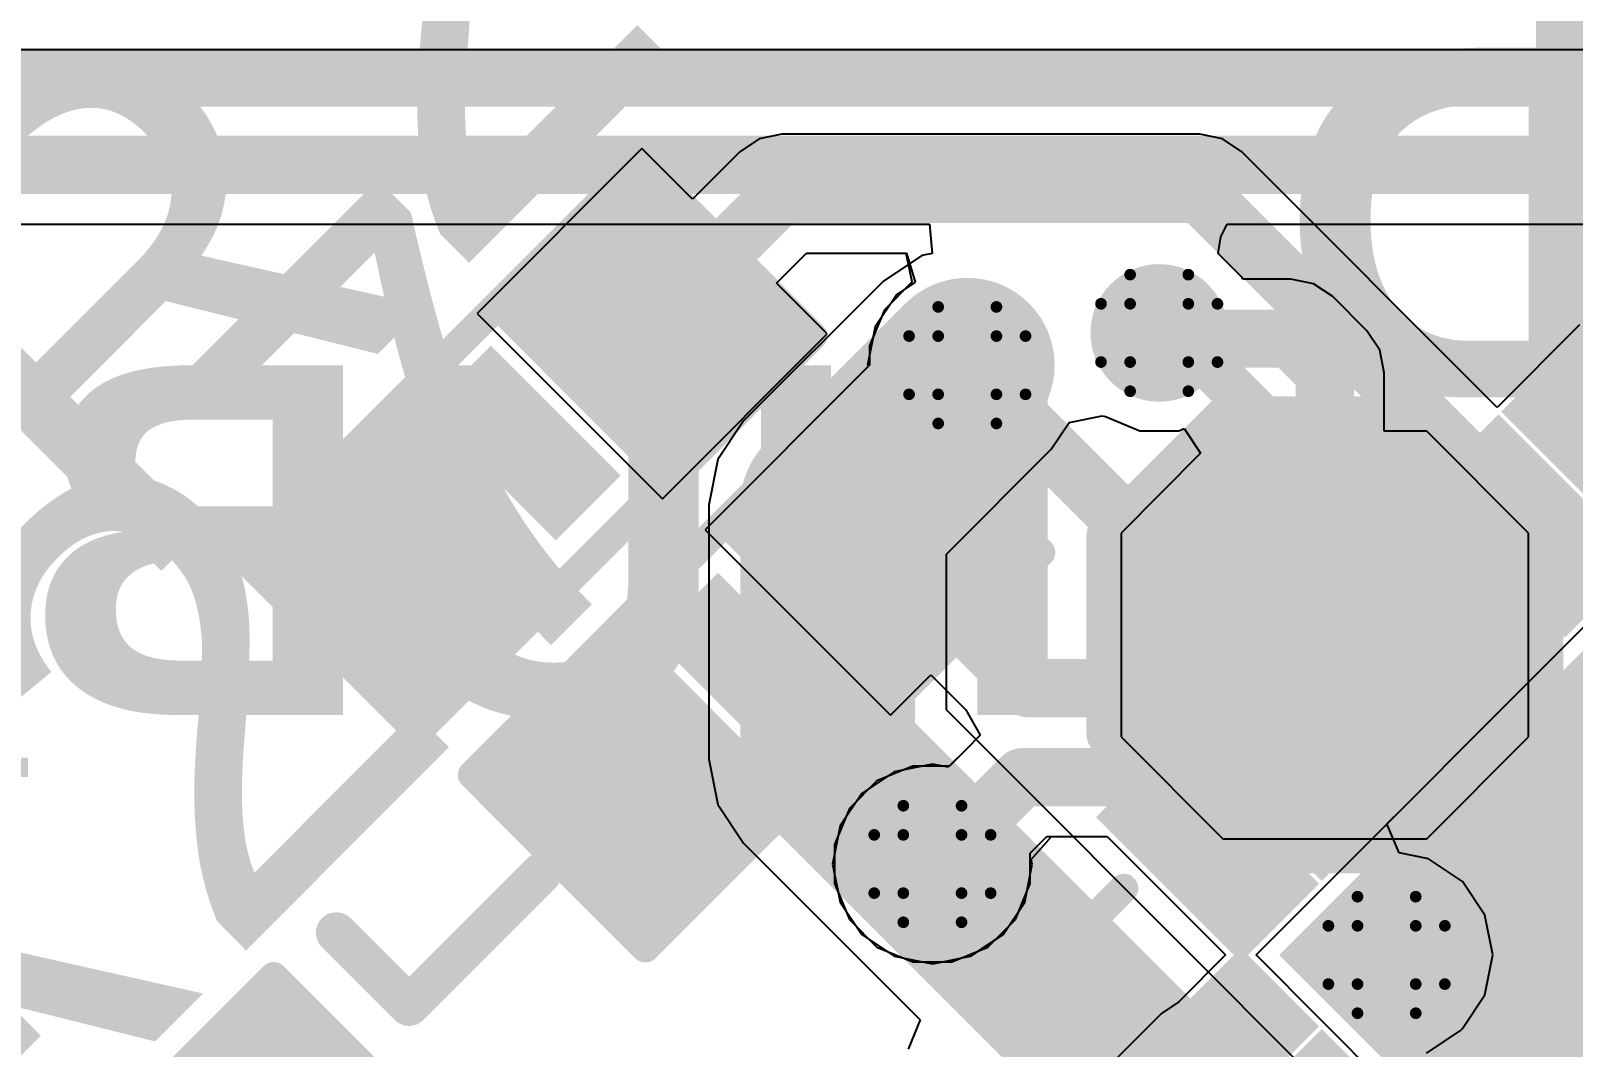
# Model space of a CAD drawing. Header units: inches. Extents: x -1 to 13, y -1.6 to 0.5.
# Drawn here: x 1.2882 to 1.553, y 0.0836 to 0.258 of the extents above; entities that cross this region are included whole.
import ezdxf

# ---------------------------------------------------------------- set-up
doc = ezdxf.new("R2010")
doc.units = ezdxf.units.IN
doc.header["$MEASUREMENT"] = 0
for name, color, linetype in [('Bottom Layer', 5, 'Continuous'), ('Bottom Overlay', 54, 'Continuous'), ('Bottom Paste', 16, 'Continuous'), ('Bottom Solder', 6, 'Continuous'), ('Drill Drawing', 1, 'Continuous'), ('Top Glue Points', 56, 'Continuous'), ('Top Layer', 1, 'Continuous'), ('Top Overlay', 2, 'Continuous'), ('Top Paste', 8, 'Continuous'), ('Top Solder', 216, 'Continuous'), ('Via Holes', 16, 'Continuous')]:
    doc.layers.add(name, color=color, linetype=linetype)
doc.styles.add('Arial', font='', dxfattribs={"height": 0.2})
doc.styles.add('Arial_Bold', font='', dxfattribs={"height": 0.2})
doc.styles.get('Arial').set_extended_font_data('Arial')
doc.styles.get('Arial_Bold').set_extended_font_data('Arial', bold=True)

# ---------------------------------------------------------------- blocks, each defined once
blk = doc.blocks.new('CAP_0603_52')
at = {"layer": 'Top Layer'}
for points in [[(-0.015, 0.0175), (-0.015, -0.0175), (-0.045, -0.0175), (-0.045, 0.0175)], [(0.045, 0.0175), (0.045, -0.0175), (0.015, -0.0175), (0.015, 0.0175)]]:
    blk.add_hatch(color=1, dxfattribs=at).paths.add_polyline_path(points)
at = {"layer": 'Top Paste'}
for points in [[(-0.015, 0.0175), (-0.015, -0.0175), (-0.045, -0.0175), (-0.045, 0.0175)], [(0.045, 0.0175), (0.045, -0.0175), (0.015, -0.0175), (0.015, 0.0175)]]:
    blk.add_hatch(color=8, dxfattribs=at).paths.add_polyline_path(points)
at = {"layer": 'Top Solder'}
for points in [[(-0.01264, 0.01986), (-0.01264, -0.01986), (-0.04736, -0.01986), (-0.04736, 0.01986)], [(0.04736, 0.01986), (0.04736, -0.01986), (0.01264, -0.01986), (0.01264, 0.01986)]]:
    blk.add_hatch(color=216, dxfattribs=at).paths.add_polyline_path(points)
at = {"layer": 'Top Overlay', "const_width": 0.005}
for points in [[(-0.049, 0.021), (-0.049, -0.021)], [(-0.049, 0.021), (-0.018, 0.021)], [(0.018, 0.021), (0.049, 0.021)], [(0.049, 0.021), (0.049, -0.021)], [(-0.049, -0.021), (-0.018, -0.021)], [(0.018, -0.021), (0.049, -0.021)]]:
    blk.add_lwpolyline(points, dxfattribs=at)
at = {"layer": 'Top Overlay', "const_width": 0.0025}
for points in [[(-0.05025, 0.021, 1), (-0.04775, 0.021, 1)], [(-0.05025, 0.021, 1), (-0.04775, 0.021, 1)], [(-0.01925, 0.021, 1), (-0.01675, 0.021, 1)], [(0.01675, 0.021, 1), (0.01925, 0.021, 1)], [(0.04775, 0.021, 1), (0.05025, 0.021, 1)], [(0.04775, 0.021, 1), (0.05025, 0.021, 1)], [(-0.05025, -0.021, 1), (-0.04775, -0.021, 1)], [(-0.05025, -0.021, 1), (-0.04775, -0.021, 1)], [(-0.01925, -0.021, 1), (-0.01675, -0.021, 1)], [(0.01675, -0.021, 1), (0.01925, -0.021, 1)], [(0.04775, -0.021, 1), (0.05025, -0.021, 1)], [(0.04775, -0.021, 1), (0.05025, -0.021, 1)]]:
    blk.add_lwpolyline(points, format="xyb", close=True, dxfattribs=at)
blk = doc.blocks.new('TEST_POINT_B_96')
at = {"layer": 'Bottom Layer'}
blk.add_hatch(color=5, dxfattribs=at).paths.add_polyline_path([(0.015, 0.03), (-0.015, 0.03), (-0.03, 0.015), (-0.03, -0.015), (-0.015, -0.03), (0.015, -0.03), (0.03, -0.015), (0.03, 0.015)])
at = {"layer": 'Bottom Paste'}
blk.add_hatch(color=16, dxfattribs=at).paths.add_polyline_path([(0.015, 0.03), (-0.015, 0.03), (-0.03, 0.015), (-0.03, -0.015), (-0.015, -0.03), (0.015, -0.03), (0.03, -0.015), (0.03, 0.015)])
at = {"layer": 'Bottom Solder'}
blk.add_hatch(color=6, dxfattribs=at).paths.add_polyline_path([(0.017, 0.034), (-0.017, 0.034), (-0.034, 0.017), (-0.034, -0.017), (-0.017, -0.034), (0.017, -0.034), (0.034, -0.017), (0.034, 0.017)])
at = {"layer": 'Bottom Overlay', "const_width": 0.00787}
for points in [[(-0.017, 0.037), (-0.037, 0.017)], [(0.017, 0.037), (-0.017, 0.037)], [(0.037, 0.017), (0.017, 0.037)], [(-0.037, 0.017), (-0.037, -0.017)], [(0.037, 0.017), (0.037, -0.017)], [(-0.017, -0.037), (-0.037, -0.017)], [(0.037, -0.017), (0.017, -0.037)], [(0.017, -0.037), (-0.017, -0.037)]]:
    blk.add_lwpolyline(points, dxfattribs=at)
at = {"layer": 'Bottom Overlay', "const_width": 0.00394}
for points in [[(-0.01897, 0.037, 1), (-0.01503, 0.037, 1)], [(-0.01897, 0.037, 1), (-0.01503, 0.037, 1)], [(0.01503, 0.037, 1), (0.01897, 0.037, 1)], [(0.01503, 0.037, 1), (0.01897, 0.037, 1)], [(-0.03897, 0.017, 1), (-0.03503, 0.017, 1)], [(-0.03897, 0.017, 1), (-0.03503, 0.017, 1)], [(0.03503, 0.017, 1), (0.03897, 0.017, 1)], [(0.03503, 0.017, 1), (0.03897, 0.017, 1)], [(-0.03897, -0.017, 1), (-0.03503, -0.017, 1)], [(-0.03897, -0.017, 1), (-0.03503, -0.017, 1)], [(0.03503, -0.017, 1), (0.03897, -0.017, 1)], [(0.03503, -0.017, 1), (0.03897, -0.017, 1)], [(-0.01897, -0.037, 1), (-0.01503, -0.037, 1)], [(-0.01897, -0.037, 1), (-0.01503, -0.037, 1)], [(0.01503, -0.037, 1), (0.01897, -0.037, 1)], [(0.01503, -0.037, 1), (0.01897, -0.037, 1)]]:
    blk.add_lwpolyline(points, format="xyb", close=True, dxfattribs=at)
blk = doc.blocks.new('RES_0603_121')
at = {"layer": 'Top Layer'}
for points in [[(-0.015, 0.0175), (-0.015, -0.0175), (-0.045, -0.0175), (-0.045, 0.0175)], [(0.045, 0.0175), (0.045, -0.0175), (0.015, -0.0175), (0.015, 0.0175)]]:
    blk.add_hatch(color=1, dxfattribs=at).paths.add_polyline_path(points)
at = {"layer": 'Top Paste'}
for points in [[(-0.015, 0.0175), (-0.015, -0.0175), (-0.045, -0.0175), (-0.045, 0.0175)], [(0.045, 0.0175), (0.045, -0.0175), (0.015, -0.0175), (0.015, 0.0175)]]:
    blk.add_hatch(color=8, dxfattribs=at).paths.add_polyline_path(points)
at = {"layer": 'Top Solder'}
for points in [[(-0.011, 0.0215), (-0.011, -0.0215), (-0.049, -0.0215), (-0.049, 0.0215)], [(0.049, 0.0215), (0.049, -0.0215), (0.011, -0.0215), (0.011, 0.0215)]]:
    blk.add_hatch(color=216, dxfattribs=at).paths.add_polyline_path(points)
at = {"layer": 'Top Overlay', "const_width": 0.005}
for points in [[(-0.048, 0.021), (0.048, 0.021)], [(-0.048, 0.021), (-0.048, -0.021)], [(0.048, 0.021), (0.048, -0.021)], [(-0.048, -0.021), (0.048, -0.021)]]:
    blk.add_lwpolyline(points, dxfattribs=at)
at = {"layer": 'Top Overlay', "const_width": 0.0025}
for points in [[(-0.04925, 0.021, 1), (-0.04675, 0.021, 1)], [(-0.04925, 0.021, 1), (-0.04675, 0.021, 1)], [(0.04675, 0.021, 1), (0.04925, 0.021, 1)], [(0.04675, 0.021, 1), (0.04925, 0.021, 1)], [(-0.04925, -0.021, 1), (-0.04675, -0.021, 1)], [(-0.04925, -0.021, 1), (-0.04675, -0.021, 1)], [(0.04675, -0.021, 1), (0.04925, -0.021, 1)], [(0.04675, -0.021, 1), (0.04925, -0.021, 1)]]:
    blk.add_lwpolyline(points, format="xyb", close=True, dxfattribs=at)
blk = doc.blocks.new('RES_0603_122')
at = {"layer": 'Top Layer'}
for points in [[(-0.015, 0.0175), (-0.015, -0.0175), (-0.045, -0.0175), (-0.045, 0.0175)], [(0.045, 0.0175), (0.045, -0.0175), (0.015, -0.0175), (0.015, 0.0175)]]:
    blk.add_hatch(color=1, dxfattribs=at).paths.add_polyline_path(points)
at = {"layer": 'Top Paste'}
for points in [[(-0.015, 0.0175), (-0.015, -0.0175), (-0.045, -0.0175), (-0.045, 0.0175)], [(0.045, 0.0175), (0.045, -0.0175), (0.015, -0.0175), (0.015, 0.0175)]]:
    blk.add_hatch(color=8, dxfattribs=at).paths.add_polyline_path(points)
at = {"layer": 'Top Solder'}
for points in [[(-0.011, 0.0215), (-0.011, -0.0215), (-0.049, -0.0215), (-0.049, 0.0215)], [(0.049, 0.0215), (0.049, -0.0215), (0.011, -0.0215), (0.011, 0.0215)]]:
    blk.add_hatch(color=216, dxfattribs=at).paths.add_polyline_path(points)
at = {"layer": 'Top Overlay', "const_width": 0.005}
for points in [[(-0.048, 0.021), (0.048, 0.021)], [(-0.048, 0.021), (-0.048, -0.021)], [(0.048, 0.021), (0.048, -0.021)], [(-0.048, -0.021), (0.048, -0.021)]]:
    blk.add_lwpolyline(points, dxfattribs=at)
at = {"layer": 'Top Overlay', "const_width": 0.0025}
for points in [[(-0.04925, 0.021, 1), (-0.04675, 0.021, 1)], [(-0.04925, 0.021, 1), (-0.04675, 0.021, 1)], [(0.04675, 0.021, 1), (0.04925, 0.021, 1)], [(0.04675, 0.021, 1), (0.04925, 0.021, 1)], [(-0.04925, -0.021, 1), (-0.04675, -0.021, 1)], [(-0.04925, -0.021, 1), (-0.04675, -0.021, 1)], [(0.04675, -0.021, 1), (0.04925, -0.021, 1)], [(0.04675, -0.021, 1), (0.04925, -0.021, 1)]]:
    blk.add_lwpolyline(points, format="xyb", close=True, dxfattribs=at)
blk = doc.blocks.new('24_QFN__4X4__127')
at = {"layer": 'Top Layer'}
for points in [[(0.0437, 0.06102), (0.0437, 0.08819), (0.05472, 0.08819), (0.05472, 0.06102)], [(0.06102, 0.05472), (0.08819, 0.05472), (0.08819, 0.0437), (0.06102, 0.0437)], [(-0.04921, -0.04921), (-0.04921, 0.04921), (0.04921, 0.04921), (0.04921, -0.04921)], [(0.06102, 0.03504), (0.08819, 0.03504), (0.08819, 0.02402), (0.06102, 0.02402)], [(0.06102, 0.01535), (0.08819, 0.01535), (0.08819, 0.00433), (0.06102, 0.00433)], [(0.06102, -0.00433), (0.08819, -0.00433), (0.08819, -0.01535), (0.06102, -0.01535)], [(0.06102, -0.02402), (0.08819, -0.02402), (0.08819, -0.03504), (0.06102, -0.03504)], [(0.06102, -0.0437), (0.08819, -0.0437), (0.08819, -0.05472), (0.06102, -0.05472)]]:
    blk.add_hatch(color=1, dxfattribs=at).paths.add_polyline_path(points)
at = {"layer": 'Top Paste'}
for points in [[(0.0437, 0.06102), (0.0437, 0.08819), (0.05472, 0.08819), (0.05472, 0.06102)], [(0.06102, 0.05472), (0.08819, 0.05472), (0.08819, 0.0437), (0.06102, 0.0437)], [(-0.04921, -0.04921), (-0.04921, 0.04921), (0.04921, 0.04921), (0.04921, -0.04921)], [(0.06102, 0.03504), (0.08819, 0.03504), (0.08819, 0.02402), (0.06102, 0.02402)], [(0.06102, 0.01535), (0.08819, 0.01535), (0.08819, 0.00433), (0.06102, 0.00433)], [(0.06102, -0.00433), (0.08819, -0.00433), (0.08819, -0.01535), (0.06102, -0.01535)], [(0.06102, -0.02402), (0.08819, -0.02402), (0.08819, -0.03504), (0.06102, -0.03504)], [(0.06102, -0.0437), (0.08819, -0.0437), (0.08819, -0.05472), (0.06102, -0.05472)]]:
    blk.add_hatch(color=8, dxfattribs=at).paths.add_polyline_path(points)
at = {"layer": 'Top Solder'}
for points in [[(0.02002, 0.05702), (0.02002, 0.09219), (0.03904, 0.09219), (0.03904, 0.05702)], [(0.0397, 0.05702), (0.0397, 0.09219), (0.05872, 0.09219), (0.05872, 0.05702)], [(0.05702, 0.05872), (0.09219, 0.05872), (0.09219, 0.0397), (0.05702, 0.0397)], [(-0.05321, -0.05321), (-0.05321, 0.05321), (0.05321, 0.05321), (0.05321, -0.05321)], [(0.05702, 0.03904), (0.09219, 0.03904), (0.09219, 0.02002), (0.05702, 0.02002)], [(0.05702, 0.01935), (0.09219, 0.01935), (0.09219, 0.00033), (0.05702, 0.00033)], [(0.05702, -0.00033), (0.09219, -0.00033), (0.09219, -0.01935), (0.05702, -0.01935)], [(0.05702, -0.02002), (0.09219, -0.02002), (0.09219, -0.03904), (0.05702, -0.03904)], [(0.05702, -0.0397), (0.09219, -0.0397), (0.09219, -0.05872), (0.05702, -0.05872)]]:
    blk.add_hatch(color=216, dxfattribs=at).paths.add_polyline_path(points)
at = {"layer": 'Top Overlay', "const_width": 0.005}
for points in [[(0.08017, 0.081), (0.06217, 0.081)], [(0.08017, 0.081), (0.08017, 0.064)]]:
    blk.add_lwpolyline(points, dxfattribs=at)
at = {"layer": 'Top Overlay', "const_width": 0.0025}
for points in [[(0.06092, 0.081, 1), (0.06342, 0.081, 1)], [(0.07892, 0.081, 1), (0.08142, 0.081, 1)], [(0.07892, 0.081, 1), (0.08142, 0.081, 1)], [(0.07892, 0.064, 1), (0.08142, 0.064, 1)]]:
    blk.add_lwpolyline(points, format="xyb", close=True, dxfattribs=at)

msp = doc.modelspace()

# ---------------------------------------------------------------- hatches: boundary and pattern name
at = {"layer": 'Bottom Layer'}
h = msp.add_hatch(color=5, dxfattribs=at)
edge = h.paths.add_edge_path()
edge.add_arc((1.48195, 0.20615), 0.01181, 0, 360)
h = msp.add_hatch(color=5, dxfattribs=at)
edge = h.paths.add_edge_path()
edge.add_arc((1.44899, 0.20061), 0.01181, 0, 360)
h = msp.add_hatch(color=5, dxfattribs=at)
edge = h.paths.add_edge_path()
edge.add_arc((1.443, 0.115), 0.01181, 0, 360)
h = msp.add_hatch(color=5, dxfattribs=at)
edge = h.paths.add_edge_path()
edge.add_arc((1.521, 0.09939), 0.01181, 0, 360)
at = {"layer": 'Top Glue Points'}
for points in [[(1.38945, 0.18169), (1.36718, 0.20397), (1.35605, 0.19284), (1.37832, 0.17056)], [(1.42845, 0.14269), (1.40618, 0.16497), (1.39505, 0.15384), (1.41732, 0.13156)]]:
    msp.add_hatch(color=56, dxfattribs=at).paths.add_polyline_path(points)
at = {"layer": 'Top Layer'}
h = msp.add_hatch(color=1, dxfattribs=at)
edge = h.paths.add_edge_path()
edge.add_arc((1.48195, 0.20615), 0.01181, 0, 360)
h = msp.add_hatch(color=1, dxfattribs=at)
edge = h.paths.add_edge_path()
edge.add_arc((1.44899, 0.20061), 0.01181, 0, 360)
h = msp.add_hatch(color=1, dxfattribs=at)
edge = h.paths.add_edge_path()
edge.add_arc((1.443, 0.115), 0.01181, 0, 360)
h = msp.add_hatch(color=1, dxfattribs=at)
edge = h.paths.add_edge_path()
edge.add_arc((1.521, 0.09939), 0.01181, 0, 360)
at = {"layer": 'Via Holes'}
h = msp.add_hatch(color=7, dxfattribs=at)
edge = h.paths.add_edge_path()
edge.add_arc((1.48195, 0.20615), 0.00591, 0, 360)
h = msp.add_hatch(color=7, dxfattribs=at)
edge = h.paths.add_edge_path()
edge.add_arc((1.44899, 0.20061), 0.00591, 0, 360)
h = msp.add_hatch(color=7, dxfattribs=at)
edge = h.paths.add_edge_path()
edge.add_arc((1.443, 0.115), 0.00591, 0, 360)
h = msp.add_hatch(color=7, dxfattribs=at)
edge = h.paths.add_edge_path()
edge.add_arc((1.521, 0.09939), 0.00591, 0, 360)

# ---------------------------------------------------------------- linework, layer by layer
at = {"layer": 'Bottom Layer'}
for p, q in [((1.13963, 0.2248), (1.44248, 0.2248)), ((1.44248, 0.2248), (1.44297, 0.2198)), ((1.49207, 0.2198), (1.49255, 0.22262)), ((1.49255, 0.22262), (1.49361, 0.2248)), ((1.49361, 0.2248), (1.99193, 0.2248)), ((1.44119, 0.21945), (1.43457, 0.21503)), ((1.44297, 0.2198), (1.44119, 0.21945)), ((1.49621, 0.21567), (1.49207, 0.2198)), ((1.43457, 0.21503), (1.41058, 0.19104)), ((1.49633, 0.21537), (1.49621, 0.21567)), ((1.50453, 0.21537), (1.49633, 0.21537)), ((1.50843, 0.21459), (1.50453, 0.21537)), ((1.51174, 0.21238), (1.50843, 0.21459)), ((1.5176, 0.20652), (1.51174, 0.21238)), ((1.51981, 0.20321), (1.5176, 0.20652)), ((1.52059, 0.19931), (1.51981, 0.20321)), ((1.52059, 0.18931), (1.52059, 0.19931)), ((1.41058, 0.19104), (1.40616, 0.18442)), ((1.46341, 0.18619), (1.46648, 0.19078)), ((1.46648, 0.19078), (1.47213, 0.19191)), ((1.47213, 0.19191), (1.47271, 0.19178)), ((1.47271, 0.19178), (1.47861, 0.18934)), ((1.47861, 0.18934), (1.4853, 0.18934)), ((1.4853, 0.18934), (1.48623, 0.18972)), ((1.48623, 0.18972), (1.48906, 0.18549)), ((1.52789, 0.18931), (1.52059, 0.18931)), ((1.54539, 0.17181), (1.52789, 0.18931)), ((1.44539, 0.16817), (1.46341, 0.18619)), ((1.48906, 0.18549), (1.47539, 0.17181)), ((1.40616, 0.18442), (1.40461, 0.17662)), ((1.40461, 0.17662), (1.40461, 0.133)), ((1.47539, 0.17181), (1.47539, 0.13681)), ((1.54539, 0.13681), (1.54539, 0.17181)), ((1.44539, 0.14145), (1.44539, 0.16817)), ((1.45742, 0.12942), (1.44539, 0.14145)), ((1.47539, 0.13681), (1.49289, 0.11931)), ((1.52789, 0.11931), (1.54539, 0.13681)), ((1.40461, 0.133), (1.40616, 0.1252)), ((1.54645, 0.04039), (1.45742, 0.12942)), ((1.45742, 0.12942), (1.45742, 0.12942)), ((1.40616, 0.1252), (1.41058, 0.11858)), ((1.49289, 0.11931), (1.52789, 0.11931)), ((1.41058, 0.11858), (1.42858, 0.10058)), ((1.42858, 0.10058), (1.44092, 0.08824)), ((1.44092, 0.08824), (1.43885, 0.08324))]:
    msp.add_line(p, q, dxfattribs=at)
for points, const_width in [([(1.11091, 0.25), (2.04652, 0.25)], 0.01), ([(1.13541, 0.235), (1.99615, 0.235)], 0.01), ([(1.425, 0.17662), (1.44899, 0.20061)], 0.03), ([(1.48195, 0.20615), (1.48293, 0.20517)], 0.01), ([(1.48293, 0.20517), (1.50453, 0.20517)], 0.01), ([(1.50453, 0.20517), (1.51039, 0.19931)], 0.01), ([(1.51039, 0.15431), (1.51039, 0.19931)], 0.01), ([(1.425, 0.133), (1.425, 0.17662)], 0.03), ([(1.425, 0.133), (1.443, 0.115)], 0.03), ([(1.443, 0.115), (1.538, 0.02)], 0.03)]:
    msp.add_lwpolyline(points, dxfattribs=dict(at, const_width=const_width))
for points, const_width in [([(1.44149, 0.20061, 1), (1.45649, 0.20061, 1)], 0.015), ([(1.47945, 0.20615, 1), (1.48445, 0.20615, 1)], 0.005), ([(1.48043, 0.20517, 1), (1.48543, 0.20517, 1)], 0.005), ([(1.48043, 0.20517, 1), (1.48543, 0.20517, 1)], 0.005), ([(1.50203, 0.20517, 1), (1.50703, 0.20517, 1)], 0.005), ([(1.50203, 0.20517, 1), (1.50703, 0.20517, 1)], 0.005), ([(1.50789, 0.19931, 1), (1.51289, 0.19931, 1)], 0.005), ([(1.50789, 0.19931, 1), (1.51289, 0.19931, 1)], 0.005), ([(1.4175, 0.17662, 1), (1.4325, 0.17662, 1)], 0.015), ([(1.4175, 0.17662, 1), (1.4325, 0.17662, 1)], 0.015), ([(1.50789, 0.15431, 1), (1.51289, 0.15431, 1)], 0.005), ([(1.4175, 0.133, 1), (1.4325, 0.133, 1)], 0.015), ([(1.4175, 0.133, 1), (1.4325, 0.133, 1)], 0.015), ([(1.4355, 0.115, 1), (1.4505, 0.115, 1)], 0.015), ([(1.4355, 0.115, 1), (1.4505, 0.115, 1)], 0.015)]:
    msp.add_lwpolyline(points, format="xyb", close=True, dxfattribs=dict(at, const_width=const_width))
at = {"layer": 'Drill Drawing', "const_width": 0.002}
for points in [[(1.47695, 0.21115), (1.47695, 0.21615)], [(1.47695, 0.21615), (1.48695, 0.21615)], [(1.48695, 0.21115), (1.48695, 0.21615)], [(1.47195, 0.20115), (1.47195, 0.21115)], [(1.47195, 0.21115), (1.47695, 0.21115)], [(1.48695, 0.21115), (1.49195, 0.21115)], [(1.49195, 0.20115), (1.49195, 0.21115)], [(1.44399, 0.20561), (1.44399, 0.21061)], [(1.44399, 0.21061), (1.45399, 0.21061)], [(1.45399, 0.20561), (1.45399, 0.21061)], [(1.43899, 0.19561), (1.43899, 0.20561)], [(1.43899, 0.20561), (1.44399, 0.20561)], [(1.45399, 0.20561), (1.45899, 0.20561)], [(1.45899, 0.19561), (1.45899, 0.20561)], [(1.47195, 0.20115), (1.47695, 0.20115)], [(1.47695, 0.19615), (1.47695, 0.20115)], [(1.48695, 0.20115), (1.49195, 0.20115)], [(1.48695, 0.19615), (1.48695, 0.20115)], [(1.43899, 0.19561), (1.44399, 0.19561)], [(1.44399, 0.19061), (1.44399, 0.19561)], [(1.45399, 0.19561), (1.45899, 0.19561)], [(1.45399, 0.19061), (1.45399, 0.19561)], [(1.47695, 0.19615), (1.48695, 0.19615)], [(1.44399, 0.19061), (1.45399, 0.19061)], [(1.438, 0.12), (1.438, 0.125)], [(1.438, 0.125), (1.448, 0.125)], [(1.448, 0.12), (1.448, 0.125)], [(1.433, 0.11), (1.433, 0.12)], [(1.433, 0.12), (1.438, 0.12)], [(1.448, 0.12), (1.453, 0.12)], [(1.453, 0.11), (1.453, 0.12)], [(1.433, 0.11), (1.438, 0.11)], [(1.438, 0.105), (1.438, 0.11)], [(1.448, 0.11), (1.453, 0.11)], [(1.448, 0.105), (1.448, 0.11)], [(1.516, 0.10439), (1.516, 0.10939)], [(1.516, 0.10939), (1.526, 0.10939)], [(1.526, 0.10439), (1.526, 0.10939)], [(1.438, 0.105), (1.448, 0.105)], [(1.511, 0.09439), (1.511, 0.10439)], [(1.511, 0.10439), (1.516, 0.10439)], [(1.526, 0.10439), (1.531, 0.10439)], [(1.531, 0.09439), (1.531, 0.10439)], [(1.511, 0.09439), (1.516, 0.09439)], [(1.516, 0.08939), (1.516, 0.09439)], [(1.526, 0.09439), (1.531, 0.09439)], [(1.526, 0.08939), (1.526, 0.09439)], [(1.516, 0.08939), (1.526, 0.08939)]]:
    msp.add_lwpolyline(points, dxfattribs=at)
at = {"layer": 'Drill Drawing', "const_width": 0.001}
for points in [[(1.47645, 0.21615, 1), (1.47745, 0.21615, 1)], [(1.47645, 0.21615, 1), (1.47745, 0.21615, 1)], [(1.48645, 0.21615, 1), (1.48745, 0.21615, 1)], [(1.48645, 0.21615, 1), (1.48745, 0.21615, 1)], [(1.47145, 0.21115, 1), (1.47245, 0.21115, 1)], [(1.47145, 0.21115, 1), (1.47245, 0.21115, 1)], [(1.47645, 0.21115, 1), (1.47745, 0.21115, 1)], [(1.47645, 0.21115, 1), (1.47745, 0.21115, 1)], [(1.48645, 0.21115, 1), (1.48745, 0.21115, 1)], [(1.48645, 0.21115, 1), (1.48745, 0.21115, 1)], [(1.49145, 0.21115, 1), (1.49245, 0.21115, 1)], [(1.49145, 0.21115, 1), (1.49245, 0.21115, 1)], [(1.44349, 0.21061, 1), (1.44449, 0.21061, 1)], [(1.44349, 0.21061, 1), (1.44449, 0.21061, 1)], [(1.45349, 0.21061, 1), (1.45449, 0.21061, 1)], [(1.45349, 0.21061, 1), (1.45449, 0.21061, 1)], [(1.43849, 0.20561, 1), (1.43949, 0.20561, 1)], [(1.43849, 0.20561, 1), (1.43949, 0.20561, 1)], [(1.44349, 0.20561, 1), (1.44449, 0.20561, 1)], [(1.44349, 0.20561, 1), (1.44449, 0.20561, 1)], [(1.45349, 0.20561, 1), (1.45449, 0.20561, 1)], [(1.45349, 0.20561, 1), (1.45449, 0.20561, 1)], [(1.45849, 0.20561, 1), (1.45949, 0.20561, 1)], [(1.45849, 0.20561, 1), (1.45949, 0.20561, 1)], [(1.47145, 0.20115, 1), (1.47245, 0.20115, 1)], [(1.47145, 0.20115, 1), (1.47245, 0.20115, 1)], [(1.47645, 0.20115, 1), (1.47745, 0.20115, 1)], [(1.47645, 0.20115, 1), (1.47745, 0.20115, 1)], [(1.48645, 0.20115, 1), (1.48745, 0.20115, 1)], [(1.48645, 0.20115, 1), (1.48745, 0.20115, 1)], [(1.49145, 0.20115, 1), (1.49245, 0.20115, 1)], [(1.49145, 0.20115, 1), (1.49245, 0.20115, 1)], [(1.43849, 0.19561, 1), (1.43949, 0.19561, 1)], [(1.43849, 0.19561, 1), (1.43949, 0.19561, 1)], [(1.44349, 0.19561, 1), (1.44449, 0.19561, 1)], [(1.44349, 0.19561, 1), (1.44449, 0.19561, 1)], [(1.45349, 0.19561, 1), (1.45449, 0.19561, 1)], [(1.45349, 0.19561, 1), (1.45449, 0.19561, 1)], [(1.45849, 0.19561, 1), (1.45949, 0.19561, 1)], [(1.45849, 0.19561, 1), (1.45949, 0.19561, 1)], [(1.47645, 0.19615, 1), (1.47745, 0.19615, 1)], [(1.47645, 0.19615, 1), (1.47745, 0.19615, 1)], [(1.48645, 0.19615, 1), (1.48745, 0.19615, 1)], [(1.48645, 0.19615, 1), (1.48745, 0.19615, 1)], [(1.44349, 0.19061, 1), (1.44449, 0.19061, 1)], [(1.44349, 0.19061, 1), (1.44449, 0.19061, 1)], [(1.45349, 0.19061, 1), (1.45449, 0.19061, 1)], [(1.45349, 0.19061, 1), (1.45449, 0.19061, 1)], [(1.4375, 0.125, 1), (1.4385, 0.125, 1)], [(1.4375, 0.125, 1), (1.4385, 0.125, 1)], [(1.4475, 0.125, 1), (1.4485, 0.125, 1)], [(1.4475, 0.125, 1), (1.4485, 0.125, 1)], [(1.4325, 0.12, 1), (1.4335, 0.12, 1)], [(1.4325, 0.12, 1), (1.4335, 0.12, 1)], [(1.4375, 0.12, 1), (1.4385, 0.12, 1)], [(1.4375, 0.12, 1), (1.4385, 0.12, 1)], [(1.4475, 0.12, 1), (1.4485, 0.12, 1)], [(1.4475, 0.12, 1), (1.4485, 0.12, 1)], [(1.4525, 0.12, 1), (1.4535, 0.12, 1)], [(1.4525, 0.12, 1), (1.4535, 0.12, 1)], [(1.4325, 0.11, 1), (1.4335, 0.11, 1)], [(1.4325, 0.11, 1), (1.4335, 0.11, 1)], [(1.4375, 0.11, 1), (1.4385, 0.11, 1)], [(1.4375, 0.11, 1), (1.4385, 0.11, 1)], [(1.4475, 0.11, 1), (1.4485, 0.11, 1)], [(1.4475, 0.11, 1), (1.4485, 0.11, 1)], [(1.4525, 0.11, 1), (1.4535, 0.11, 1)], [(1.4525, 0.11, 1), (1.4535, 0.11, 1)], [(1.5155, 0.10939, 1), (1.5165, 0.10939, 1)], [(1.5155, 0.10939, 1), (1.5165, 0.10939, 1)], [(1.5255, 0.10939, 1), (1.5265, 0.10939, 1)], [(1.5255, 0.10939, 1), (1.5265, 0.10939, 1)], [(1.4375, 0.105, 1), (1.4385, 0.105, 1)], [(1.4375, 0.105, 1), (1.4385, 0.105, 1)], [(1.4475, 0.105, 1), (1.4485, 0.105, 1)], [(1.4475, 0.105, 1), (1.4485, 0.105, 1)], [(1.5105, 0.10439, 1), (1.5115, 0.10439, 1)], [(1.5105, 0.10439, 1), (1.5115, 0.10439, 1)], [(1.5155, 0.10439, 1), (1.5165, 0.10439, 1)], [(1.5155, 0.10439, 1), (1.5165, 0.10439, 1)], [(1.5255, 0.10439, 1), (1.5265, 0.10439, 1)], [(1.5255, 0.10439, 1), (1.5265, 0.10439, 1)], [(1.5305, 0.10439, 1), (1.5315, 0.10439, 1)], [(1.5305, 0.10439, 1), (1.5315, 0.10439, 1)], [(1.5105, 0.09439, 1), (1.5115, 0.09439, 1)], [(1.5105, 0.09439, 1), (1.5115, 0.09439, 1)], [(1.5155, 0.09439, 1), (1.5165, 0.09439, 1)], [(1.5155, 0.09439, 1), (1.5165, 0.09439, 1)], [(1.5255, 0.09439, 1), (1.5265, 0.09439, 1)], [(1.5255, 0.09439, 1), (1.5265, 0.09439, 1)], [(1.5305, 0.09439, 1), (1.5315, 0.09439, 1)], [(1.5305, 0.09439, 1), (1.5315, 0.09439, 1)], [(1.5155, 0.08939, 1), (1.5165, 0.08939, 1)], [(1.5155, 0.08939, 1), (1.5165, 0.08939, 1)], [(1.5255, 0.08939, 1), (1.5265, 0.08939, 1)], [(1.5255, 0.08939, 1), (1.5265, 0.08939, 1)]]:
    msp.add_lwpolyline(points, format="xyb", close=True, dxfattribs=at)
at = {"layer": 'Top Layer'}
for p, q in [((1.0195, 0.2548), (1.89947, 0.2548)), ((1.22882, 0.2548), (1.8328, 0.2548)), ((1.41326, 0.23946), (1.40995, 0.23725)), ((1.41326, 0.23946), (1.40995, 0.23725)), ((1.41716, 0.24024), (1.41326, 0.23946)), ((1.41716, 0.24024), (1.41326, 0.23946)), ((1.48891, 0.24024), (1.41716, 0.24024)), ((1.48891, 0.24024), (1.41716, 0.24024)), ((1.49281, 0.23946), (1.48891, 0.24024)), ((1.49281, 0.23946), (1.48891, 0.24024)), ((1.49612, 0.23725), (1.49281, 0.23946)), ((1.49612, 0.23725), (1.49281, 0.23946)), ((1.39309, 0.23779), (1.36481, 0.20951)), ((1.39309, 0.23779), (1.36481, 0.20951)), ((1.4018, 0.22909), (1.39309, 0.23779)), ((1.4018, 0.22909), (1.39309, 0.23779)), ((1.40995, 0.23725), (1.4018, 0.22909)), ((1.40995, 0.23725), (1.4018, 0.22909)), ((1.53999, 0.19337), (1.49612, 0.23725)), ((1.53999, 0.19337), (1.49612, 0.23725)), ((1.41621, 0.21467), (1.42139, 0.21984)), ((1.41621, 0.21467), (1.42139, 0.21984)), ((1.42139, 0.21984), (1.43843, 0.21984)), ((1.42139, 0.21984), (1.43852, 0.21984)), ((1.43843, 0.21984), (1.43945, 0.21495)), ((1.43852, 0.21984), (1.44004, 0.21484)), ((1.42491, 0.20597), (1.41621, 0.21467)), ((1.42491, 0.20597), (1.41621, 0.21467)), ((1.43945, 0.21484), (1.43474, 0.21013)), ((1.44004, 0.21484), (1.43687, 0.21273)), ((1.43945, 0.21495), (1.43945, 0.21484)), ((1.43687, 0.21273), (1.43316, 0.20717)), ((1.36481, 0.20951), (1.39663, 0.17769)), ((1.36481, 0.20951), (1.39663, 0.17769)), ((1.43474, 0.21013), (1.43218, 0.20395)), ((1.43316, 0.20717), (1.43185, 0.20061)), ((1.55414, 0.20752), (1.53999, 0.19337)), ((1.55414, 0.20752), (1.53999, 0.19337)), ((1.39663, 0.17769), (1.42491, 0.20597)), ((1.39663, 0.17769), (1.42491, 0.20597)), ((1.43218, 0.20395), (1.43218, 0.20059)), ((1.43218, 0.20059), (1.40396, 0.17237)), ((1.43191, 0.20032), (1.40396, 0.17237)), ((1.43185, 0.20061), (1.43191, 0.20032)), ((1.55258, 0.1534), (1.5778, 0.17862)), ((1.40396, 0.17237), (1.43578, 0.14055)), ((1.40396, 0.17237), (1.43578, 0.14055)), ((1.55258, 0.1534), (1.56555, 0.16637)), ((1.53771, 0.13853), (1.55258, 0.1534)), ((1.53771, 0.13853), (1.55258, 0.1534)), ((1.55258, 0.1534), (1.55258, 0.1534)), ((1.43578, 0.14055), (1.44271, 0.14748)), ((1.43578, 0.14055), (1.44271, 0.14748)), ((1.44271, 0.14748), (1.44873, 0.14147)), ((1.44271, 0.14748), (1.44873, 0.14147)), ((1.44873, 0.14147), (1.4512, 0.1371)), ((1.44873, 0.14147), (1.4512, 0.1371)), ((1.52379, 0.12461), (1.53771, 0.13853)), ((1.52379, 0.12461), (1.53771, 0.13853)), ((1.4512, 0.1371), (1.44883, 0.13473)), ((1.4512, 0.1371), (1.44883, 0.13473)), ((1.44883, 0.13473), (1.4457, 0.1316)), ((1.44883, 0.13473), (1.44591, 0.13181)), ((1.43644, 0.13084), (1.43088, 0.12712)), ((1.43966, 0.13181), (1.43348, 0.12925)), ((1.443, 0.13214), (1.43644, 0.13084)), ((1.44591, 0.13181), (1.43966, 0.13181)), ((1.4457, 0.1316), (1.443, 0.13214)), ((1.43348, 0.12925), (1.42875, 0.12452)), ((1.42875, 0.12452), (1.42619, 0.11834)), ((1.43088, 0.12712), (1.42716, 0.12156)), ((1.50987, 0.11069), (1.52379, 0.12461)), ((1.52106, 0.12188), (1.52379, 0.12461)), ((1.52379, 0.12461), (1.52379, 0.12461)), ((1.52314, 0.11689), (1.52106, 0.12188)), ((1.42716, 0.12156), (1.42586, 0.115)), ((1.45981, 0.11687), (1.46263, 0.1197)), ((1.45998, 0.11579), (1.46342, 0.1197)), ((1.46263, 0.1197), (1.47303, 0.1197)), ((1.46342, 0.1197), (1.47303, 0.1197)), ((1.47303, 0.1197), (1.49334, 0.09939)), ((1.47303, 0.1197), (1.49334, 0.09939)), ((1.42619, 0.11834), (1.42619, 0.11166)), ((1.45981, 0.11166), (1.45981, 0.11687)), ((1.52822, 0.11587), (1.52314, 0.11689)), ((1.42586, 0.115), (1.42716, 0.10844)), ((1.45884, 0.10844), (1.46014, 0.115)), ((1.46014, 0.115), (1.45998, 0.11579)), ((1.53401, 0.11201), (1.52822, 0.11587)), ((1.42619, 0.11166), (1.42875, 0.10548)), ((1.45725, 0.10548), (1.45981, 0.11166)), ((1.53787, 0.10622), (1.53401, 0.11201)), ((1.49857, 0.09939), (1.50987, 0.11069)), ((1.42716, 0.10844), (1.43088, 0.10288)), ((1.45512, 0.10288), (1.45884, 0.10844)), ((1.53923, 0.09939), (1.53787, 0.10622)), ((1.42875, 0.10548), (1.43348, 0.10075)), ((1.45252, 0.10075), (1.45725, 0.10548)), ((1.43088, 0.10288), (1.43644, 0.09916)), ((1.43348, 0.10075), (1.43966, 0.09819)), ((1.44634, 0.09819), (1.45252, 0.10075)), ((1.44956, 0.09916), (1.45512, 0.10288)), ((1.43644, 0.09916), (1.443, 0.09786)), ((1.43966, 0.09819), (1.44634, 0.09819)), ((1.443, 0.09786), (1.44956, 0.09916)), ((1.49334, 0.09939), (1.48532, 0.09137)), ((1.49334, 0.09939), (1.48532, 0.09137)), ((1.50987, 0.08809), (1.49857, 0.09939)), ((1.53787, 0.09256), (1.53923, 0.09939)), ((1.48532, 0.09137), (1.48232, 0.08936)), ((1.48532, 0.09137), (1.48232, 0.08936)), ((1.53401, 0.08677), (1.53787, 0.09256)), ((1.48232, 0.08936), (1.46227, 0.06932)), ((1.48232, 0.08936), (1.46227, 0.06932)), ((1.52379, 0.07417), (1.50987, 0.08809)), ((1.52783, 0.08252), (1.53362, 0.08638)), ((1.53362, 0.08638), (1.53401, 0.08677))]:
    msp.add_line(p, q, dxfattribs=at)
for points, const_width in [([(1.39486, 0.20774), (1.41716, 0.23004)], 0.01), ([(1.41716, 0.23004), (1.48891, 0.23004)], 0.01), ([(1.48891, 0.23004), (1.54592, 0.17302)], 0.01), ([(1.48195, 0.20615), (1.48496, 0.20615)], 0.008), ([(1.48496, 0.20615), (1.53201, 0.1591)], 0.008), ([(1.44899, 0.20061), (1.48941, 0.16019)], 0.01), ([(1.54592, 0.17302), (1.54699, 0.17196)], 0.01), ([(1.43578, 0.16884), (1.45943, 0.14519)], 0.01), ([(1.48941, 0.16019), (1.50236, 0.16019)], 0.01), ([(1.50236, 0.16019), (1.51842, 0.14413)], 0.01), ([(1.45943, 0.14519), (1.48952, 0.14519)], 0.01), ([(1.48952, 0.14519), (1.50451, 0.1302)], 0.01), ([(1.50451, 0.1302), (1.50523, 0.1302)], 0.01), ([(1.44352, 0.115), (1.45841, 0.12989)], 0.01), ([(1.45841, 0.12989), (1.4777, 0.12989)], 0.01), ([(1.4777, 0.12989), (1.49025, 0.11735)], 0.01), ([(1.49025, 0.11735), (1.49131, 0.11628)], 0.01), ([(1.443, 0.115), (1.44352, 0.115)], 0.01), ([(1.521, 0.099), (1.52139, 0.09939)], 0.025), ([(1.46692, 0.0581), (1.49025, 0.08143)], 0.012)]:
    msp.add_lwpolyline(points, dxfattribs=dict(at, const_width=const_width))
for points, const_width in [([(1.41466, 0.23004, 1), (1.41966, 0.23004, 1)], 0.005), ([(1.41466, 0.23004, 1), (1.41966, 0.23004, 1)], 0.005), ([(1.48641, 0.23004, 1), (1.49141, 0.23004, 1)], 0.005), ([(1.48641, 0.23004, 1), (1.49141, 0.23004, 1)], 0.005), ([(1.39236, 0.20774, 1), (1.39736, 0.20774, 1)], 0.005), ([(1.47995, 0.20615, 1), (1.48395, 0.20615, 1)], 0.004), ([(1.48296, 0.20615, 1), (1.48696, 0.20615, 1)], 0.004), ([(1.48296, 0.20615, 1), (1.48696, 0.20615, 1)], 0.004), ([(1.44649, 0.20061, 1), (1.45149, 0.20061, 1)], 0.005), ([(1.54342, 0.17302, 1), (1.54842, 0.17302, 1)], 0.005), ([(1.54342, 0.17302, 1), (1.54842, 0.17302, 1)], 0.005), ([(1.54449, 0.17196, 1), (1.54949, 0.17196, 1)], 0.005), ([(1.43328, 0.16884, 1), (1.43828, 0.16884, 1)], 0.005), ([(1.48691, 0.16019, 1), (1.49191, 0.16019, 1)], 0.005), ([(1.48691, 0.16019, 1), (1.49191, 0.16019, 1)], 0.005), ([(1.49986, 0.16019, 1), (1.50486, 0.16019, 1)], 0.005), ([(1.49986, 0.16019, 1), (1.50486, 0.16019, 1)], 0.005), ([(1.53001, 0.1591, 1), (1.53401, 0.1591, 1)], 0.004), ([(1.45693, 0.14519, 1), (1.46193, 0.14519, 1)], 0.005), ([(1.45693, 0.14519, 1), (1.46193, 0.14519, 1)], 0.005), ([(1.48702, 0.14519, 1), (1.49202, 0.14519, 1)], 0.005), ([(1.48702, 0.14519, 1), (1.49202, 0.14519, 1)], 0.005), ([(1.51592, 0.14413, 1), (1.52092, 0.14413, 1)], 0.005), ([(1.50201, 0.1302, 1), (1.50701, 0.1302, 1)], 0.005), ([(1.50201, 0.1302, 1), (1.50701, 0.1302, 1)], 0.005), ([(1.50273, 0.1302, 1), (1.50773, 0.1302, 1)], 0.005), ([(1.45591, 0.12989, 1), (1.46091, 0.12989, 1)], 0.005), ([(1.45591, 0.12989, 1), (1.46091, 0.12989, 1)], 0.005), ([(1.4752, 0.12989, 1), (1.4802, 0.12989, 1)], 0.005), ([(1.4752, 0.12989, 1), (1.4802, 0.12989, 1)], 0.005), ([(1.48775, 0.11735, 1), (1.49275, 0.11735, 1)], 0.005), ([(1.48775, 0.11735, 1), (1.49275, 0.11735, 1)], 0.005), ([(1.4405, 0.115, 1), (1.4455, 0.115, 1)], 0.005), ([(1.44102, 0.115, 1), (1.44602, 0.115, 1)], 0.005), ([(1.44102, 0.115, 1), (1.44602, 0.115, 1)], 0.005), ([(1.48881, 0.11628, 1), (1.49381, 0.11628, 1)], 0.005), ([(1.51475, 0.099, 1), (1.52725, 0.099, 1)], 0.0125), ([(1.51514, 0.09939, 1), (1.52764, 0.09939, 1)], 0.0125), ([(1.48725, 0.08143, 1), (1.49325, 0.08143, 1)], 0.006)]:
    msp.add_lwpolyline(points, format="xyb", close=True, dxfattribs=dict(at, const_width=const_width))
at = {"layer": 'Top Overlay', "const_width": 0.007}
for points in [[(1.35312, 0.09071), (1.37586, 0.11345)], [(1.34062, 0.10321), (1.35312, 0.09071)]]:
    msp.add_lwpolyline(points, dxfattribs=at)
at = {"layer": 'Top Overlay', "const_width": 0.0035}
for points in [[(1.37411, 0.11345, 1), (1.37761, 0.11345, 1)], [(1.33887, 0.10321, 1), (1.34237, 0.10321, 1)], [(1.35137, 0.09071, 1), (1.35487, 0.09071, 1)], [(1.35137, 0.09071, 1), (1.35487, 0.09071, 1)]]:
    msp.add_lwpolyline(points, format="xyb", close=True, dxfattribs=at)

# ---------------------------------------------------------------- block references
for name, p, rotation in [('RES_0603_121', (1.37365, 0.18653), 45), ('24_QFN__4X4__127', (1.5778, 0.09939), 135), ('RES_0603_122', (1.4128, 0.14939), 45), ('TEST_POINT_B_96', (1.51039, 0.15431), 180), ('CAP_0603_52', (1.31006, 0.04617), 45)]:
    msp.add_blockref(name, p, dxfattribs=dict(rotation=rotation))

# ---------------------------------------------------------------- texts
at = {"layer": 'Bottom Overlay', "style": 'Arial_Bold', "text_generation_flag": 2}
for s, p in [('GND', (1.6888, 0.19509)), ('HUB_RESET', (1.46841, 0.14059))]:
    msp.add_text(s, height=0.06, rotation=360, dxfattribs=at).set_placement(p)
at = {"layer": 'Top Overlay', "style": 'Arial'}
for s, p in [('R28', (1.30428, 0.15903)), ('R27', (1.26599, 0.04105)), ('C35', (1.20459, -0.09744))]:
    msp.add_text(s, height=0.0775, rotation=45, dxfattribs=at).set_placement(p)
msp.add_text('U5', height=0.0775, dxfattribs=at).set_placement((1.53831, 0.21247))

doc.saveas('drawing.dxf')
